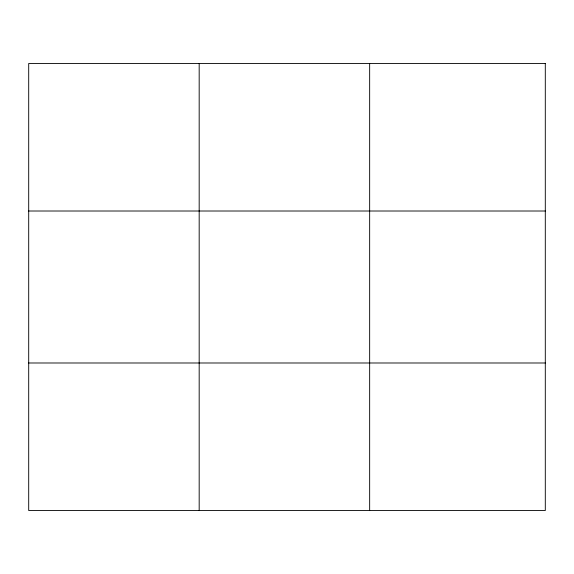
<?xml version="1.0" encoding="UTF-8"?>
<svg xmlns="http://www.w3.org/2000/svg" width="574" height="574" viewBox="0 0 574 574"><rect width="100%" height="100%" fill="white"/><g stroke="black" fill="none" stroke-linecap="round" stroke-linejoin="round"><path stroke-width="0.86" d="M199.178 510.508L199.178 63.492M369.656 510.508L369.656 63.492M28.7 211.01L545.3 211.01M28.7 362.99L545.3 362.99M545.3 63.492L545.3 510.508L28.7 510.508L28.7 63.492L545.3 63.492"/></g></svg>
